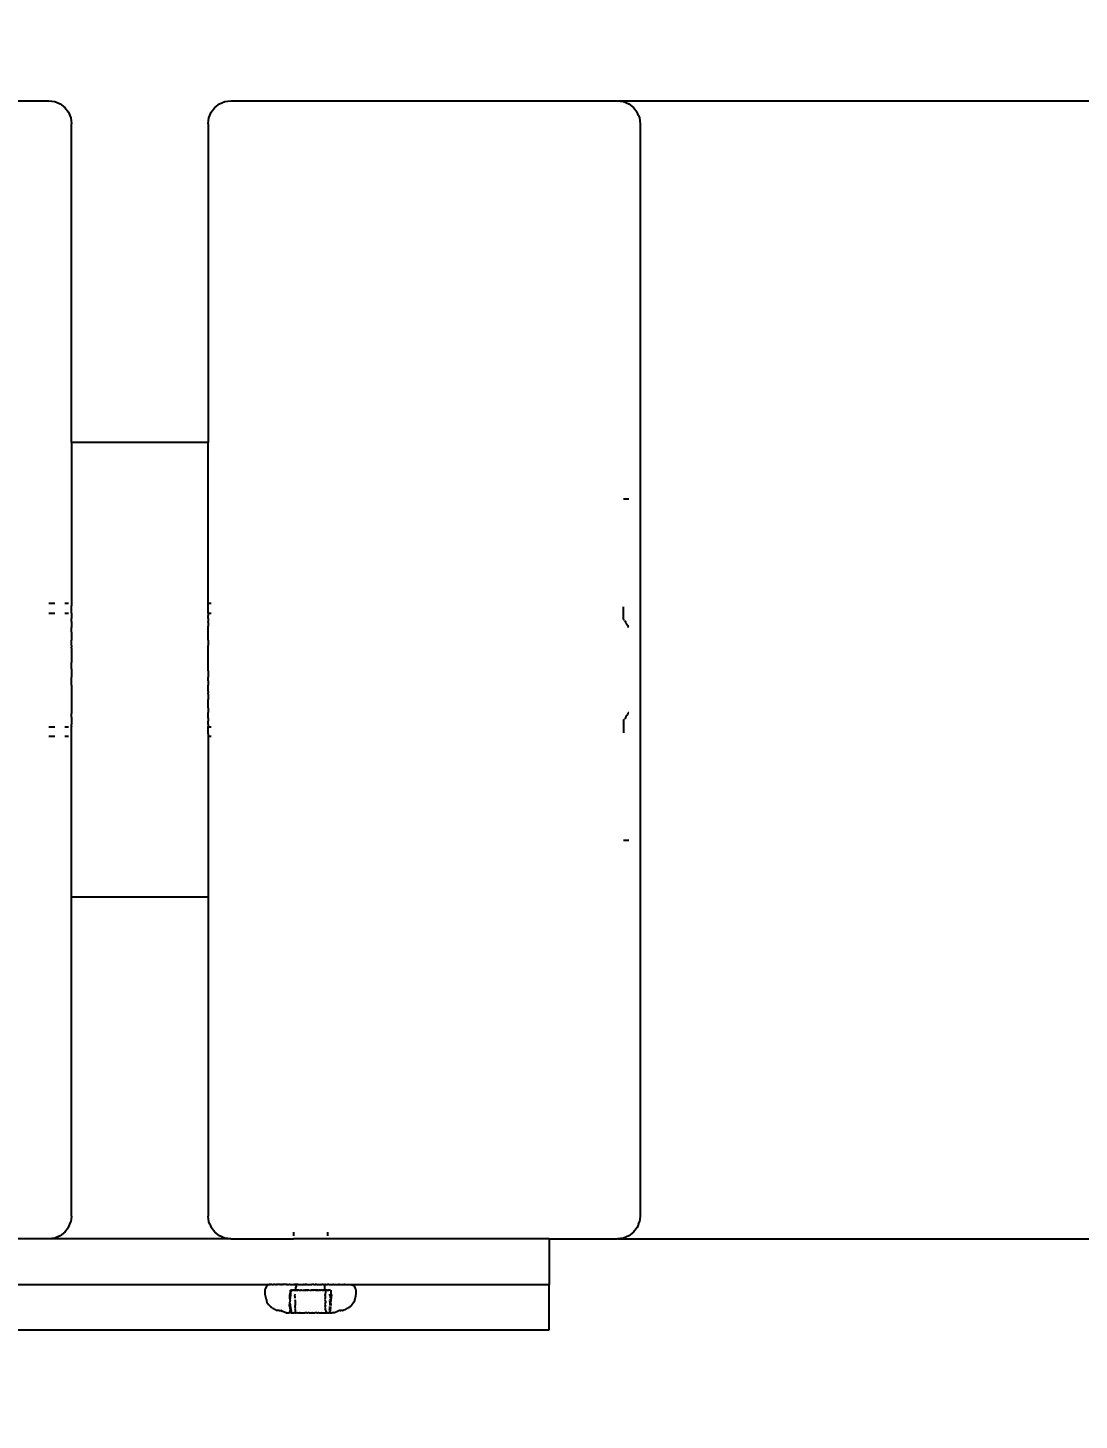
# Model space of a CAD drawing. Header units: millimetres. Extents: x 21 to 5427, y 20 to 4028.
# Drawn here: x 4664.2 to 4756.7, y 1612.4 to 1734.7 of the extents above; entities that cross this region are included whole.
import ezdxf

# ---------------------------------------------------------------- set-up
doc = ezdxf.new("R2010")
doc.units = ezdxf.units.MM
doc.layers.add('DIMS', color=1, linetype='Continuous')
doc.styles.get("Standard").update_dxf_attribs({"font": 'arial.ttf'})
doc.dimstyles.new('ISO-25', dxfattribs={"dimtxt": 2.5, "dimasz": 2.5, "dimexe": 1.25, "dimexo": 0.625, "dimtad": 1, "dimtxsty": 'Standard', "dimcen": 2.5, "dimadec": 0, "dimazin": 0, "dimtfac": 1, "dimtmove": 0, "dimatfit": 3, "dimfxl": 1, "dimarcsym": 0})

# ---------------------------------------------------------------- blocks, each defined once
blk = doc.blocks.new('*D12')
at = {"layer": 'Defpoints', "color": 0}
for p in [(4806.49, 1869.77), (4715.64, 1728.29), (4909.37, 1728.29)]:
    blk.add_point(p, dxfattribs=at)
at = {"layer": 'DIMS', "color": 0, "lineweight": -2}
for p, q in [((4949.37, 1925.39), (4909.37, 1869.77)), ((4989.37, 1925.39), (4949.37, 1925.39)), ((4806.99, 1869.77), (4909.87, 1869.77)), ((4909.37, 1829.77), (4909.37, 1768.29)), ((4909.37, 1768.29), (4909.37, 1829.77)), ((4716.14, 1728.29), (4909.87, 1728.29))]:
    blk.add_line(p, q, dxfattribs=at)
at = {"layer": 'DIMS', "color": 0}
for points in [[(4916.04, 1829.77), (4902.7, 1829.77), (4909.37, 1869.77)], [(4902.7, 1768.29), (4916.04, 1768.29), (4909.37, 1728.29)]]:
    blk.add_solid(points, dxfattribs=at)
at = {"layer": 'DIMS', "color": 0, "insert": (5009.69, 1925.39), "char_height": 30, "attachment_point": 5, "rotation": 90}
blk.add_mtext('140', dxfattribs=at)
blk = doc.blocks.new('*D14')
at = {"layer": 'Defpoints', "color": 0}
for p in [(4715.64, 1728.29), (4715.64, 1628.29), (4806.42, 1628.29)]:
    blk.add_point(p, dxfattribs=at)
at = {"layer": 'DIMS', "color": 0, "lineweight": -2}
for p, q in [((4716.14, 1728.29), (4806.92, 1728.29)), ((4806.42, 1688.29), (4806.42, 1668.29)), ((4806.42, 1668.29), (4806.42, 1688.29)), ((4716.14, 1628.29), (4806.92, 1628.29)), ((4766.42, 1571.66), (4806.42, 1628.29)), ((4726.42, 1571.66), (4766.42, 1571.66))]:
    blk.add_line(p, q, dxfattribs=at)
at = {"layer": 'DIMS', "color": 0}
for points in [[(4813.08, 1688.29), (4799.75, 1688.29), (4806.42, 1728.29)], [(4799.75, 1668.29), (4813.08, 1668.29), (4806.42, 1628.29)]]:
    blk.add_solid(points, dxfattribs=at)
at = {"layer": 'DIMS', "color": 0, "insert": (4705.1, 1571.66), "char_height": 30, "attachment_point": 5, "rotation": 90}
blk.add_mtext('100', dxfattribs=at)

msp = doc.modelspace()

# ---------------------------------------------------------------- linework, layer by layer
for p, q in [((4632.08, 1728.29), (4666.08, 1728.29)), ((4666.08, 1728.29), (4666.6, 1728.23)), ((4666.6, 1728.23), (4667.08, 1728.03)), ((4667.08, 1728.03), (4667.49, 1727.71)), ((4667.49, 1727.71), (4667.81, 1727.29)), ((4680.35, 1727.29), (4680.67, 1727.71)), ((4680.67, 1727.71), (4681.08, 1728.03)), ((4681.08, 1728.03), (4681.56, 1728.23)), ((4681.56, 1728.23), (4682.08, 1728.29)), ((4682.08, 1728.29), (4716.08, 1728.29)), ((4716.08, 1728.29), (4716.6, 1728.23)), ((4716.6, 1728.23), (4717.08, 1728.03)), ((4717.08, 1728.03), (4717.49, 1727.71)), ((4717.49, 1727.71), (4717.81, 1727.29)), ((4667.81, 1727.29), (4667.93, 1727)), ((4667.93, 1727), (4668.01, 1726.81)), ((4668.01, 1726.81), (4668.08, 1726.29)), ((4680.08, 1726.29), (4680.15, 1726.81)), ((4680.15, 1726.81), (4680.23, 1727)), ((4680.23, 1727), (4680.35, 1727.29)), ((4717.93, 1727), (4717.81, 1727.29)), ((4717.93, 1727), (4718.01, 1726.81)), ((4718.01, 1726.81), (4718.08, 1726.29)), ((4668.08, 1698.27), (4668.08, 1726.29)), ((4680.08, 1726.29), (4680.08, 1698.27)), ((4718.08, 1726.29), (4718.08, 1630.29)), ((4680.08, 1698.27), (4668.08, 1698.27)), ((4668.08, 1698.27), (4668.08, 1698.2)), ((4680.08, 1698.2), (4680.08, 1698.27)), ((4668.08, 1698.2), (4668.08, 1698.09)), ((4668.08, 1698.09), (4668.08, 1697.93)), ((4668.08, 1697.93), (4668.08, 1697.73)), ((4668.08, 1697.73), (4668.08, 1697.48)), ((4668.08, 1697.48), (4668.08, 1697.19)), ((4668.08, 1697.19), (4668.08, 1696.86)), ((4680.08, 1698.09), (4680.08, 1698.2)), ((4680.08, 1697.93), (4680.08, 1698.09)), ((4680.08, 1697.73), (4680.08, 1697.93)), ((4680.08, 1697.48), (4680.08, 1697.73)), ((4680.08, 1697.19), (4680.08, 1697.48)), ((4680.08, 1696.86), (4680.08, 1697.19)), ((4668.08, 1696.86), (4668.08, 1696.49)), ((4668.08, 1696.49), (4668.08, 1696.07)), ((4668.08, 1696.07), (4668.08, 1695.61)), ((4680.08, 1696.49), (4680.08, 1696.86)), ((4680.08, 1696.07), (4680.08, 1696.49)), ((4680.08, 1695.61), (4680.08, 1696.07)), ((4668.08, 1695.61), (4668.08, 1695.12)), ((4668.08, 1695.12), (4668.08, 1694.59)), ((4668.08, 1694.59), (4668.08, 1694.02)), ((4680.08, 1695.12), (4680.08, 1695.61)), ((4680.08, 1694.59), (4680.08, 1695.12)), ((4680.08, 1694.02), (4680.08, 1694.59)), ((4668.08, 1694.02), (4668.08, 1693.41)), ((4668.08, 1693.41), (4668.08, 1692.77)), ((4680.08, 1693.41), (4680.08, 1694.02)), ((4680.08, 1692.77), (4680.08, 1693.41)), ((4668.08, 1692.77), (4668.08, 1692.1)), ((4680.08, 1692.1), (4680.08, 1692.77)), ((4717.08, 1693.29), (4716.6, 1693.29)), ((4668.08, 1692.1), (4668.08, 1691.39)), ((4668.08, 1691.39), (4668.08, 1690.66)), ((4680.08, 1691.39), (4680.08, 1692.1)), ((4680.08, 1690.66), (4680.08, 1691.39)), ((4668.08, 1690.66), (4668.08, 1689.9)), ((4668.08, 1689.9), (4668.08, 1689.11)), ((4680.08, 1689.9), (4680.08, 1690.66)), ((4680.08, 1689.11), (4680.08, 1689.9)), ((4668.08, 1689.11), (4668.08, 1688.29)), ((4680.08, 1688.29), (4680.08, 1689.11)), ((4668.08, 1688.29), (4668.08, 1687.46)), ((4668.08, 1687.46), (4668.08, 1686.6)), ((4680.08, 1687.46), (4680.08, 1688.29)), ((4680.08, 1686.6), (4680.08, 1687.46)), ((4668.08, 1686.6), (4668.08, 1685.73)), ((4680.08, 1685.73), (4680.08, 1686.6)), ((4668.08, 1685.73), (4668.08, 1684.84)), ((4668.08, 1684.84), (4668.08, 1684.14)), ((4680.08, 1684.84), (4680.08, 1685.73)), ((4680.08, 1684.14), (4680.08, 1684.84)), ((4666.6, 1684.14), (4666.08, 1684.14)), ((4667.81, 1684.14), (4667.49, 1684.14)), ((4668.08, 1684.14), (4668.01, 1684.14)), ((4668.08, 1684.14), (4668.08, 1683.93)), ((4668.08, 1683.29), (4668.08, 1683.93)), ((4680.08, 1683.93), (4680.08, 1684.14)), ((4680.15, 1684.14), (4680.08, 1684.14)), ((4680.08, 1683.29), (4680.08, 1683.93)), ((4680.35, 1684.14), (4680.15, 1684.14)), ((4716.6, 1682.71), (4716.6, 1683.84)), ((4666.08, 1683.29), (4666.6, 1683.29)), ((4667.49, 1683.29), (4667.81, 1683.29)), ((4668.01, 1683.29), (4668.08, 1683.29)), ((4668.08, 1683.29), (4668.08, 1683.25)), ((4668.08, 1683.25), (4668.08, 1683.11)), ((4668.08, 1683.11), (4668.08, 1683.07)), ((4668.08, 1683.07), (4668.08, 1683.01)), ((4668.08, 1683.01), (4668.08, 1682.88)), ((4668.08, 1682.88), (4668.08, 1682.81)), ((4668.08, 1682.54), (4668.08, 1682.81)), ((4668.08, 1682.54), (4668.08, 1682.5)), ((4668.08, 1682.5), (4668.08, 1682.46)), ((4668.08, 1682.46), (4668.08, 1682.12)), ((4680.08, 1683.29), (4680.15, 1683.29)), ((4680.08, 1683.25), (4680.08, 1683.29)), ((4680.08, 1683.25), (4680.08, 1683.07)), ((4680.08, 1683.01), (4680.08, 1683.07)), ((4680.08, 1682.88), (4680.08, 1683.01)), ((4680.08, 1682.81), (4680.08, 1682.88)), ((4680.08, 1682.81), (4680.08, 1682.54)), ((4680.08, 1682.5), (4680.08, 1682.54)), ((4680.08, 1682.46), (4680.08, 1682.5)), ((4680.08, 1682.46), (4680.08, 1682.12)), ((4680.15, 1683.29), (4680.35, 1683.29)), ((4716.6, 1682.71), (4716.63, 1682.7)), ((4716.63, 1682.7), (4716.66, 1682.67)), ((4716.7, 1682.63), (4716.66, 1682.67)), ((4716.7, 1682.63), (4716.75, 1682.56)), ((4716.75, 1682.56), (4716.79, 1682.49)), ((4716.79, 1682.49), (4716.8, 1682.43)), ((4716.8, 1682.43), (4716.82, 1682.4)), ((4716.82, 1682.4), (4716.89, 1682.33)), ((4668.08, 1682.12), (4668.08, 1682.08)), ((4668.08, 1682.08), (4668.08, 1682.02)), ((4668.08, 1681.62), (4668.08, 1682.02)), ((4668.08, 1681.62), (4668.08, 1681.57)), ((4668.08, 1681.57), (4668.08, 1681.53)), ((4668.08, 1681.53), (4668.08, 1681.14)), ((4668.08, 1681.14), (4668.08, 1681.06)), ((4680.08, 1682.08), (4680.08, 1682.12)), ((4680.08, 1682.02), (4680.08, 1682.08)), ((4680.08, 1681.62), (4680.08, 1682.02)), ((4680.08, 1681.57), (4680.08, 1681.62)), ((4680.08, 1681.53), (4680.08, 1681.57)), ((4680.08, 1681.14), (4680.08, 1681.53)), ((4680.08, 1681.06), (4680.08, 1681.14)), ((4716.89, 1682.33), (4716.94, 1682.26)), ((4716.94, 1682.26), (4716.98, 1682.19)), ((4716.98, 1682.19), (4717, 1682.12)), ((4717, 1682.12), (4717.05, 1682.05)), ((4717.08, 1682.03), (4717.05, 1682.05)), ((4668.08, 1681.06), (4668.08, 1681)), ((4668.08, 1681), (4668.08, 1680.94)), ((4668.08, 1680.94), (4668.08, 1680.9)), ((4668.08, 1680.44), (4668.08, 1680.9)), ((4668.08, 1680.44), (4668.08, 1680.37)), ((4668.08, 1680.37), (4668.08, 1680.3)), ((4668.08, 1680.2), (4668.08, 1680.3)), ((4668.08, 1680.2), (4668.08, 1679.76)), ((4680.08, 1681), (4680.08, 1681.06)), ((4680.08, 1680.94), (4680.08, 1681)), ((4680.08, 1680.9), (4680.08, 1680.94)), ((4680.08, 1680.9), (4680.08, 1680.44)), ((4680.08, 1680.37), (4680.08, 1680.44)), ((4680.08, 1680.3), (4680.08, 1680.37)), ((4680.08, 1680.2), (4680.08, 1680.3)), ((4680.08, 1679.76), (4680.08, 1680.2)), ((4668.08, 1679.76), (4668.08, 1679.7)), ((4668.08, 1679.7), (4668.08, 1679.63)), ((4668.08, 1679.63), (4668.08, 1679.25)), ((4668.08, 1679.25), (4668.08, 1679.08)), ((4668.08, 1679.08), (4668.08, 1679.01)), ((4668.08, 1679.01), (4668.08, 1678.93)), ((4668.08, 1678.37), (4668.08, 1678.93)), ((4680.08, 1679.7), (4680.08, 1679.76)), ((4680.08, 1679.63), (4680.08, 1679.7)), ((4680.08, 1679.25), (4680.08, 1679.63)), ((4680.08, 1679.08), (4680.08, 1679.25)), ((4680.08, 1679.01), (4680.08, 1679.08)), ((4680.08, 1678.93), (4680.08, 1679.01)), ((4680.08, 1678.37), (4680.08, 1678.93)), ((4668.08, 1678.37), (4668.08, 1678.29)), ((4668.08, 1678.29), (4668.08, 1678.22)), ((4668.08, 1678.22), (4668.08, 1677.66)), ((4668.08, 1677.58), (4668.08, 1677.66)), ((4668.08, 1677.51), (4668.08, 1677.58)), ((4668.08, 1677.34), (4668.08, 1677.51)), ((4680.08, 1678.29), (4680.08, 1678.37)), ((4680.08, 1678.22), (4680.08, 1678.29)), ((4680.08, 1678.22), (4680.08, 1677.66)), ((4680.08, 1677.58), (4680.08, 1677.66)), ((4680.08, 1677.51), (4680.08, 1677.58)), ((4680.08, 1677.34), (4680.08, 1677.51)), ((4668.08, 1676.96), (4668.08, 1677.34)), ((4668.08, 1676.96), (4668.08, 1676.89)), ((4668.08, 1676.89), (4668.08, 1676.83)), ((4668.08, 1676.83), (4668.08, 1676.39)), ((4668.08, 1676.39), (4668.08, 1676.28)), ((4668.08, 1676.28), (4668.08, 1676.22)), ((4680.08, 1677.34), (4680.08, 1676.96)), ((4680.08, 1676.89), (4680.08, 1676.96)), ((4680.08, 1676.83), (4680.08, 1676.89)), ((4680.08, 1676.39), (4680.08, 1676.83)), ((4680.08, 1676.39), (4680.08, 1676.28)), ((4680.08, 1676.22), (4680.08, 1676.28)), ((4668.08, 1676.22), (4668.08, 1676.15)), ((4668.08, 1676.15), (4668.08, 1675.69)), ((4668.08, 1675.69), (4668.08, 1675.65)), ((4668.08, 1675.65), (4668.08, 1675.59)), ((4668.08, 1675.59), (4668.08, 1675.53)), ((4668.08, 1675.53), (4668.08, 1675.47)), ((4668.08, 1675.47), (4668.08, 1675.06)), ((4668.08, 1675.06), (4668.08, 1675.02)), ((4668.08, 1675.02), (4668.08, 1674.96)), ((4680.08, 1676.15), (4680.08, 1676.22)), ((4680.08, 1676.15), (4680.08, 1675.69)), ((4680.08, 1675.65), (4680.08, 1675.69)), ((4680.08, 1675.59), (4680.08, 1675.65)), ((4680.08, 1675.53), (4680.08, 1675.59)), ((4680.08, 1675.47), (4680.08, 1675.53)), ((4680.08, 1675.06), (4680.08, 1675.47)), ((4680.08, 1675.02), (4680.08, 1675.06)), ((4680.08, 1674.96), (4680.08, 1675.02)), ((4668.08, 1674.96), (4668.08, 1674.56)), ((4668.08, 1674.56), (4668.08, 1674.51)), ((4668.08, 1674.51), (4668.08, 1674.47)), ((4668.08, 1674.13), (4668.08, 1674.47)), ((4668.08, 1674.13), (4668.08, 1674.09)), ((4668.08, 1674.09), (4668.08, 1674.05)), ((4668.08, 1674.05), (4668.08, 1673.78)), ((4668.08, 1673.78), (4668.08, 1673.7)), ((4680.08, 1674.96), (4680.08, 1674.56)), ((4680.08, 1674.51), (4680.08, 1674.56)), ((4680.08, 1674.47), (4680.08, 1674.51)), ((4680.08, 1674.13), (4680.08, 1674.47)), ((4680.08, 1674.09), (4680.08, 1674.13)), ((4680.08, 1674.05), (4680.08, 1674.09)), ((4680.08, 1674.05), (4680.08, 1673.78)), ((4680.08, 1673.7), (4680.08, 1673.78)), ((4716.6, 1673.85), (4716.63, 1673.89)), ((4716.6, 1673.85), (4716.6, 1672.75)), ((4716.63, 1673.89), (4716.7, 1673.96)), ((4716.75, 1674.03), (4716.7, 1673.96)), ((4716.79, 1674.1), (4716.75, 1674.03)), ((4716.82, 1674.18), (4716.79, 1674.1)), ((4716.89, 1674.25), (4716.82, 1674.18)), ((4716.94, 1674.32), (4716.89, 1674.25)), ((4716.98, 1674.4), (4716.94, 1674.32)), ((4717, 1674.49), (4716.98, 1674.4)), ((4717.05, 1674.54), (4717, 1674.49)), ((4717.05, 1674.54), (4717.08, 1674.56)), ((4666.08, 1673.29), (4666.6, 1673.29)), ((4667.49, 1673.29), (4667.81, 1673.29)), ((4668.01, 1673.29), (4668.08, 1673.29)), ((4668.08, 1673.7), (4668.08, 1673.58)), ((4668.08, 1673.58), (4668.08, 1673.52)), ((4668.08, 1673.52), (4668.08, 1673.48)), ((4668.08, 1673.33), (4668.08, 1673.48)), ((4668.08, 1673.33), (4668.08, 1673.29)), ((4668.08, 1672.66), (4668.08, 1673.29)), ((4668.08, 1672.44), (4668.08, 1672.66)), ((4680.08, 1673.58), (4680.08, 1673.7)), ((4680.08, 1673.52), (4680.08, 1673.58)), ((4680.08, 1673.48), (4680.08, 1673.52)), ((4680.08, 1673.48), (4680.08, 1673.33)), ((4680.08, 1673.29), (4680.08, 1673.33)), ((4680.08, 1673.29), (4680.15, 1673.29)), ((4680.08, 1672.66), (4680.08, 1673.29)), ((4680.08, 1672.66), (4680.08, 1672.44)), ((4680.15, 1673.29), (4680.35, 1673.29)), ((4666.6, 1672.44), (4666.08, 1672.44)), ((4667.81, 1672.44), (4667.49, 1672.44)), ((4668.08, 1672.44), (4668.01, 1672.44)), ((4668.08, 1671.75), (4668.08, 1672.44)), ((4668.08, 1670.86), (4668.08, 1671.75)), ((4680.08, 1672.44), (4680.08, 1671.75)), ((4680.15, 1672.44), (4680.08, 1672.44)), ((4680.08, 1671.75), (4680.08, 1670.86)), ((4680.35, 1672.44), (4680.15, 1672.44)), ((4668.08, 1669.99), (4668.08, 1670.86)), ((4680.08, 1670.86), (4680.08, 1669.99)), ((4668.08, 1669.13), (4668.08, 1669.99)), ((4668.08, 1668.29), (4668.08, 1669.13)), ((4680.08, 1669.99), (4680.08, 1669.13)), ((4680.08, 1669.13), (4680.08, 1668.29)), ((4668.08, 1667.48), (4668.08, 1668.29)), ((4680.08, 1668.29), (4680.08, 1667.48)), ((4668.08, 1666.69), (4668.08, 1667.48)), ((4668.08, 1665.93), (4668.08, 1666.69)), ((4680.08, 1667.48), (4680.08, 1666.69)), ((4680.08, 1666.69), (4680.08, 1665.93)), ((4668.08, 1665.2), (4668.08, 1665.93)), ((4680.08, 1665.93), (4680.08, 1665.2)), ((4668.08, 1664.49), (4668.08, 1665.2)), ((4668.08, 1663.82), (4668.08, 1664.49)), ((4680.08, 1665.2), (4680.08, 1664.49)), ((4680.08, 1664.49), (4680.08, 1663.82)), ((4668.08, 1663.18), (4668.08, 1663.82)), ((4668.08, 1662.57), (4668.08, 1663.18)), ((4680.08, 1663.82), (4680.08, 1663.18)), ((4680.08, 1663.18), (4680.08, 1662.57)), ((4717.08, 1663.3), (4716.6, 1663.3)), ((4668.08, 1662), (4668.08, 1662.57)), ((4668.08, 1661.47), (4668.08, 1662)), ((4680.08, 1662.57), (4680.08, 1662)), ((4680.08, 1662), (4680.08, 1661.47)), ((4668.08, 1660.97), (4668.08, 1661.47)), ((4668.08, 1660.52), (4668.08, 1660.97)), ((4668.08, 1660.1), (4668.08, 1660.52)), ((4680.08, 1661.47), (4680.08, 1660.97)), ((4680.08, 1660.97), (4680.08, 1660.52)), ((4680.08, 1660.52), (4680.08, 1660.1)), ((4668.08, 1659.73), (4668.08, 1660.1)), ((4668.08, 1659.39), (4668.08, 1659.73)), ((4668.08, 1659.1), (4668.08, 1659.39)), ((4668.08, 1658.86), (4668.08, 1659.1)), ((4680.08, 1660.1), (4680.08, 1659.73)), ((4680.08, 1659.73), (4680.08, 1659.39)), ((4680.08, 1659.39), (4680.08, 1659.1)), ((4680.08, 1659.1), (4680.08, 1658.86)), ((4668.08, 1658.66), (4668.08, 1658.86)), ((4668.08, 1658.5), (4668.08, 1658.66)), ((4668.08, 1658.38), (4668.08, 1658.5)), ((4668.08, 1658.32), (4668.08, 1658.38)), ((4680.08, 1658.32), (4668.08, 1658.32)), ((4668.08, 1630.29), (4668.08, 1658.32)), ((4680.08, 1658.86), (4680.08, 1658.66)), ((4680.08, 1658.66), (4680.08, 1658.5)), ((4680.08, 1658.5), (4680.08, 1658.38)), ((4680.08, 1658.38), (4680.08, 1658.32)), ((4680.08, 1658.32), (4680.08, 1630.29)), ((4667.93, 1629.59), (4668.01, 1629.78)), ((4668.08, 1630.29), (4668.01, 1629.78)), ((4680.15, 1629.78), (4680.08, 1630.29)), ((4680.23, 1629.59), (4680.15, 1629.78)), ((4717.93, 1629.59), (4718.01, 1629.78)), ((4718.08, 1630.29), (4718.01, 1629.78)), ((4667.08, 1628.56), (4666.6, 1628.36)), ((4667.49, 1628.88), (4667.08, 1628.56)), ((4667.81, 1629.29), (4667.49, 1628.88)), ((4667.81, 1629.29), (4667.93, 1629.59)), ((4680.23, 1629.59), (4680.35, 1629.29)), ((4680.67, 1628.88), (4680.35, 1629.29)), ((4681.08, 1628.56), (4680.67, 1628.88)), ((4681.56, 1628.36), (4681.08, 1628.56)), ((4687.59, 1628.88), (4687.59, 1628.56)), ((4690.57, 1628.88), (4690.57, 1628.56)), ((4717.08, 1628.56), (4716.6, 1628.36)), ((4717.49, 1628.88), (4717.08, 1628.56)), ((4717.81, 1629.29), (4717.49, 1628.88)), ((4717.93, 1629.59), (4717.81, 1629.29)), ((4666.08, 1628.29), (4640.57, 1628.29)), ((4666.6, 1628.36), (4666.08, 1628.29)), ((4682.08, 1628.29), (4666.08, 1628.29)), ((4682.08, 1628.29), (4681.56, 1628.36)), ((4682.08, 1628.29), (4687.59, 1628.29)), ((4687.59, 1628.36), (4687.59, 1628.29)), ((4687.62, 1628.29), (4687.59, 1628.29)), ((4687.68, 1628.29), (4687.62, 1628.29)), ((4687.76, 1628.29), (4687.68, 1628.29)), ((4687.85, 1628.29), (4687.76, 1628.29)), ((4687.97, 1628.29), (4687.85, 1628.29)), ((4688, 1628.29), (4687.97, 1628.29)), ((4688.11, 1628.29), (4688, 1628.29)), ((4688.14, 1628.29), (4688.11, 1628.29)), ((4688.26, 1628.29), (4688.14, 1628.29)), ((4688.29, 1628.29), (4688.26, 1628.29)), ((4688.42, 1628.29), (4688.29, 1628.29)), ((4688.46, 1628.29), (4688.42, 1628.29)), ((4688.6, 1628.29), (4688.46, 1628.29)), ((4688.63, 1628.29), (4688.6, 1628.29)), ((4688.78, 1628.29), (4688.63, 1628.29)), ((4688.82, 1628.29), (4688.78, 1628.29)), ((4688.97, 1628.29), (4688.82, 1628.29)), ((4689, 1628.29), (4688.97, 1628.29)), ((4689.15, 1628.29), (4689, 1628.29)), ((4689.19, 1628.29), (4689.15, 1628.29)), ((4689.34, 1628.29), (4689.19, 1628.29)), ((4689.38, 1628.29), (4689.34, 1628.29)), ((4689.52, 1628.29), (4689.38, 1628.29)), ((4689.56, 1628.29), (4689.52, 1628.29)), ((4689.7, 1628.29), (4689.56, 1628.29)), ((4689.74, 1628.29), (4689.7, 1628.29)), ((4689.87, 1628.29), (4689.74, 1628.29)), ((4689.9, 1628.29), (4689.87, 1628.29)), ((4690.02, 1628.29), (4689.9, 1628.29)), ((4690.05, 1628.29), (4690.02, 1628.29)), ((4690.16, 1628.29), (4690.05, 1628.29)), ((4690.19, 1628.29), (4690.16, 1628.29)), ((4690.3, 1628.29), (4690.19, 1628.29)), ((4690.4, 1628.29), (4690.3, 1628.29)), ((4690.48, 1628.29), (4690.4, 1628.29)), ((4690.54, 1628.29), (4690.48, 1628.29)), ((4690.57, 1628.29), (4690.54, 1628.29)), ((4690.57, 1628.36), (4690.57, 1628.29)), ((4710.08, 1628.29), (4690.57, 1628.29)), ((4710.08, 1628.29), (4710.08, 1624.29)), ((4710.08, 1628.29), (4716.08, 1628.29)), ((4716.6, 1628.36), (4716.08, 1628.29)), ((4642.67, 1624.28), (4685.49, 1624.28)), ((4685.11, 1623.89), (4685.08, 1623.79)), ((4685.08, 1623.79), (4685.08, 1623.44)), ((4685.11, 1623.89), (4685.14, 1623.89)), ((4685.14, 1623.99), (4685.17, 1623.99)), ((4685.14, 1623.99), (4685.14, 1623.89)), ((4685.19, 1624.07), (4685.17, 1623.99)), ((4685.19, 1624.07), (4685.21, 1624.07)), ((4685.23, 1624.15), (4685.21, 1624.07)), ((4685.31, 1624.21), (4685.23, 1624.15)), ((4685.35, 1624.21), (4685.31, 1624.21)), ((4685.39, 1624.26), (4685.35, 1624.21)), ((4685.43, 1624.26), (4685.39, 1624.26)), ((4685.49, 1624.28), (4685.43, 1624.26)), ((4685.49, 1624.28), (4685.56, 1624.28)), ((4685.53, 1624.28), (4685.49, 1624.28)), ((4685.56, 1624.28), (4685.53, 1624.28)), ((4685.6, 1624.28), (4685.53, 1624.28)), ((4685.6, 1624.28), (4685.56, 1624.28)), ((4685.65, 1624.28), (4685.6, 1624.28)), ((4685.7, 1624.28), (4685.65, 1624.28)), ((4685.7, 1624.28), (4685.74, 1624.28)), ((4685.74, 1624.28), (4685.81, 1624.28)), ((4685.74, 1624.28), (4685.77, 1624.28)), ((4685.77, 1624.28), (4685.81, 1624.28)), ((4685.81, 1624.28), (4685.84, 1624.28)), ((4685.89, 1624.28), (4685.84, 1624.28)), ((4685.92, 1624.28), (4685.89, 1624.28)), ((4685.97, 1624.28), (4685.92, 1624.28)), ((4685.97, 1624.28), (4686.01, 1624.28)), ((4686.01, 1624.28), (4686.07, 1624.28)), ((4686.11, 1624.28), (4686.07, 1624.28)), ((4686.11, 1624.28), (4686.17, 1624.28)), ((4686.21, 1624.28), (4686.17, 1624.28)), ((4686.27, 1624.28), (4686.21, 1624.28)), ((4686.39, 1624.28), (4686.27, 1624.28)), ((4686.39, 1624.28), (4686.44, 1624.28)), ((4686.51, 1624.28), (4686.44, 1624.28)), ((4686.51, 1624.28), (4686.56, 1624.28)), ((4686.64, 1624.28), (4686.56, 1624.28)), ((4686.66, 1624.29), (4686.64, 1624.28)), ((4686.69, 1624.28), (4686.64, 1624.28)), ((4686.66, 1624.29), (4686.69, 1624.28)), ((4686.77, 1624.28), (4686.69, 1624.28)), ((4686.83, 1624.28), (4686.77, 1624.28)), ((4686.91, 1624.28), (4686.83, 1624.28)), ((4686.97, 1624.28), (4686.91, 1624.28)), ((4686.97, 1624.28), (4687, 1624.29)), ((4687.05, 1624.28), (4687, 1624.29)), ((4687.05, 1624.28), (4687.11, 1624.28)), ((4687.11, 1624.28), (4687.16, 1624.29)), ((4687.16, 1624.29), (4687.2, 1624.28)), ((4687.24, 1624.29), (4687.2, 1624.28)), ((4687.29, 1624.29), (4687.24, 1624.29)), ((4687.29, 1623.67), (4687.27, 1623.44)), ((4687.29, 1624.29), (4687.35, 1624.28)), ((4687.29, 1623.79), (4687.33, 1623.79)), ((4687.29, 1623.79), (4687.29, 1623.67)), ((4687.33, 1623.79), (4687.38, 1623.79)), ((4687.38, 1623.79), (4687.33, 1623.6)), ((4687.35, 1624.28), (4687.4, 1624.29)), ((4687.38, 1623.79), (4687.45, 1623.79)), ((4687.38, 1623.79), (4687.41, 1623.79)), ((4687.4, 1624.29), (4687.47, 1624.29)), ((4687.49, 1623.79), (4687.41, 1623.79)), ((4687.41, 1623.79), (4687.45, 1623.79)), ((4687.45, 1623.79), (4687.49, 1623.79)), ((4687.47, 1624.29), (4687.51, 1624.28)), ((4687.49, 1623.79), (4687.54, 1623.79)), ((4687.51, 1624.28), (4687.57, 1624.29)), ((4687.6, 1623.79), (4687.54, 1623.79)), ((4687.54, 1623.79), (4687.57, 1623.79)), ((4687.57, 1624.29), (4687.6, 1624.29)), ((4687.63, 1623.79), (4687.57, 1623.79)), ((4687.6, 1624.29), (4687.67, 1624.28)), ((4687.6, 1624.29), (4687.63, 1624.29)), ((4687.67, 1623.79), (4687.6, 1623.79)), ((4687.67, 1624.28), (4687.63, 1624.29)), ((4687.63, 1623.79), (4687.67, 1623.79)), ((4687.67, 1624.28), (4687.74, 1624.28)), ((4687.67, 1623.79), (4687.77, 1623.79)), ((4687.74, 1624.28), (4687.77, 1624.29)), ((4687.81, 1624.29), (4687.74, 1624.28)), ((4687.77, 1624.29), (4687.81, 1624.29)), ((4687.78, 1623.99), (4687.77, 1623.89)), ((4687.77, 1623.89), (4687.79, 1623.85)), ((4687.77, 1623.79), (4687.81, 1623.79)), ((4687.8, 1624.07), (4687.78, 1623.99)), ((4687.79, 1623.85), (4687.81, 1623.79)), ((4687.8, 1624.07), (4687.82, 1624.07)), ((4687.81, 1624.29), (4687.83, 1624.28)), ((4687.81, 1623.79), (4687.87, 1623.79)), ((4687.84, 1624.21), (4687.82, 1624.15)), ((4687.82, 1624.15), (4687.82, 1624.07)), ((4687.9, 1624.29), (4687.83, 1624.28)), ((4687.83, 1624.28), (4687.86, 1624.29)), ((4687.84, 1624.21), (4687.83, 1624.28)), ((4687.87, 1623.79), (4687.84, 1623.79)), ((4687.86, 1624.29), (4687.9, 1624.29)), ((4687.95, 1623.79), (4687.87, 1623.79)), ((4687.87, 1623.79), (4687.9, 1623.79)), ((4687.96, 1624.29), (4687.9, 1624.29)), ((4687.9, 1623.79), (4687.95, 1623.79)), ((4687.95, 1623.79), (4687.99, 1623.79)), ((4688, 1624.28), (4687.96, 1624.29)), ((4688.05, 1623.79), (4687.99, 1623.79)), ((4688, 1624.28), (4688.04, 1624.29)), ((4688.04, 1624.29), (4688.09, 1624.29)), ((4688.05, 1623.79), (4688.09, 1623.79)), ((4688.09, 1624.29), (4688.17, 1624.28)), ((4688.09, 1624.29), (4688.12, 1624.29)), ((4688.09, 1623.79), (4688.14, 1623.79)), ((4688.12, 1624.29), (4688.17, 1624.28)), ((4688.14, 1623.79), (4688.19, 1623.79)), ((4688.17, 1624.28), (4688.19, 1624.29)), ((4688.17, 1624.28), (4688.24, 1624.29)), ((4688.19, 1624.29), (4688.24, 1624.29)), ((4688.19, 1623.79), (4688.23, 1623.79)), ((4688.3, 1623.79), (4688.23, 1623.79)), ((4688.24, 1624.29), (4688.3, 1624.29)), ((4688.3, 1624.29), (4688.34, 1624.28)), ((4688.3, 1623.79), (4688.4, 1623.79)), ((4688.34, 1624.28), (4688.4, 1624.29)), ((4688.4, 1624.29), (4688.43, 1624.29)), ((4688.4, 1623.79), (4688.43, 1623.82)), ((4688.43, 1624.29), (4688.47, 1624.29)), ((4688.43, 1623.82), (4688.47, 1623.79)), ((4688.51, 1624.28), (4688.47, 1624.29)), ((4688.47, 1623.79), (4688.54, 1623.79)), ((4688.51, 1624.28), (4688.59, 1624.28)), ((4688.54, 1623.79), (4688.59, 1623.79)), ((4688.61, 1624.29), (4688.59, 1624.28)), ((4688.64, 1624.29), (4688.59, 1624.28)), ((4688.63, 1623.79), (4688.59, 1623.79)), ((4688.61, 1624.29), (4688.64, 1624.29)), ((4688.63, 1623.79), (4688.67, 1623.79)), ((4688.7, 1623.79), (4688.63, 1623.79)), ((4688.64, 1624.29), (4688.7, 1624.29)), ((4688.67, 1624.29), (4688.64, 1624.29)), ((4688.67, 1624.29), (4688.7, 1624.29)), ((4688.67, 1623.79), (4688.7, 1623.79)), ((4688.76, 1624.29), (4688.7, 1624.29)), ((4688.75, 1623.79), (4688.7, 1623.79)), ((4688.78, 1623.79), (4688.75, 1623.79)), ((4688.76, 1624.29), (4688.87, 1624.29)), ((4688.78, 1623.79), (4688.81, 1623.79)), ((4688.84, 1623.79), (4688.78, 1623.79)), ((4688.81, 1623.79), (4688.87, 1623.79)), ((4688.91, 1623.79), (4688.84, 1623.79)), ((4688.87, 1624.29), (4688.96, 1624.29)), ((4688.91, 1623.79), (4688.87, 1623.79)), ((4688.96, 1623.79), (4688.91, 1623.79)), ((4688.96, 1624.29), (4689.04, 1624.29)), ((4688.96, 1623.79), (4688.99, 1623.82)), ((4688.99, 1623.82), (4689.04, 1623.79)), ((4689.04, 1624.29), (4689.08, 1624.29)), ((4689.04, 1623.79), (4689.1, 1623.79)), ((4689.08, 1624.29), (4689.12, 1624.28)), ((4689.1, 1623.79), (4689.14, 1623.79)), ((4689.12, 1624.28), (4689.21, 1624.29)), ((4689.21, 1623.79), (4689.14, 1623.79)), ((4689.29, 1624.29), (4689.21, 1624.29)), ((4689.21, 1623.79), (4689.25, 1623.79)), ((4689.32, 1623.79), (4689.25, 1623.79)), ((4689.29, 1623.79), (4689.25, 1623.79)), ((4689.38, 1624.29), (4689.29, 1624.29)), ((4689.35, 1623.79), (4689.29, 1623.79)), ((4689.38, 1623.79), (4689.32, 1623.79)), ((4689.35, 1623.79), (4689.32, 1623.79)), ((4689.35, 1623.79), (4689.38, 1623.79)), ((4689.38, 1624.29), (4689.46, 1624.29)), ((4689.47, 1623.79), (4689.38, 1623.79)), ((4689.46, 1624.29), (4689.49, 1624.29)), ((4689.54, 1623.79), (4689.47, 1623.79)), ((4689.54, 1624.29), (4689.49, 1624.29)), ((4689.54, 1624.29), (4689.57, 1624.28)), ((4689.54, 1623.79), (4689.57, 1623.79)), ((4689.64, 1624.29), (4689.57, 1624.28)), ((4689.61, 1623.79), (4689.57, 1623.79)), ((4689.57, 1623.79), (4689.64, 1623.79)), ((4689.64, 1623.79), (4689.61, 1623.79)), ((4689.64, 1624.29), (4689.69, 1624.29)), ((4689.69, 1623.79), (4689.64, 1623.79)), ((4689.69, 1624.29), (4689.76, 1624.29)), ((4689.73, 1623.79), (4689.69, 1623.79)), ((4689.69, 1623.79), (4689.76, 1623.79)), ((4689.76, 1623.79), (4689.73, 1623.79)), ((4689.76, 1624.29), (4689.84, 1624.29)), ((4689.76, 1623.79), (4689.84, 1623.79)), ((4689.84, 1624.29), (4689.9, 1624.29)), ((4689.9, 1623.79), (4689.84, 1623.79)), ((4689.9, 1624.29), (4689.96, 1624.29)), ((4689.9, 1623.79), (4689.97, 1623.79)), ((4689.96, 1624.29), (4689.99, 1624.28)), ((4690.02, 1623.79), (4689.97, 1623.79)), ((4689.99, 1624.28), (4690.05, 1624.29)), ((4690.02, 1624.29), (4689.99, 1624.28)), ((4690.02, 1624.29), (4690.08, 1624.29)), ((4690.08, 1623.79), (4690.02, 1623.79)), ((4690.05, 1624.29), (4690.08, 1624.29)), ((4690.08, 1624.29), (4690.12, 1624.29)), ((4690.12, 1623.79), (4690.08, 1623.79)), ((4690.17, 1624.29), (4690.12, 1624.29)), ((4690.12, 1623.79), (4690.17, 1623.79)), ((4690.21, 1624.29), (4690.17, 1624.29)), ((4690.24, 1623.79), (4690.17, 1623.79)), ((4690.17, 1623.79), (4690.21, 1623.79)), ((4690.21, 1624.29), (4690.27, 1624.29)), ((4690.21, 1623.79), (4690.27, 1623.79)), ((4690.27, 1623.79), (4690.24, 1623.79)), ((4690.27, 1624.29), (4690.31, 1624.29)), ((4690.27, 1624.29), (4690.34, 1624.29)), ((4690.31, 1623.79), (4690.27, 1623.79)), ((4690.31, 1624.29), (4690.29, 1624.26)), ((4690.29, 1624.26), (4690.32, 1624.21)), ((4690.31, 1624.29), (4690.34, 1624.29)), ((4690.32, 1624.21), (4690.31, 1624.15)), ((4690.31, 1624.15), (4690.31, 1624.07)), ((4690.31, 1624.07), (4690.31, 1623.99)), ((4690.31, 1623.99), (4690.31, 1623.89)), ((4690.31, 1623.89), (4690.31, 1623.79)), ((4690.35, 1623.79), (4690.31, 1623.79)), ((4690.39, 1624.29), (4690.34, 1624.29)), ((4690.35, 1623.79), (4690.39, 1623.79)), ((4690.42, 1624.28), (4690.39, 1624.29)), ((4690.39, 1623.79), (4690.44, 1623.79)), ((4690.44, 1623.79), (4690.39, 1623.44)), ((4690.42, 1624.28), (4690.48, 1624.29)), ((4690.49, 1623.79), (4690.44, 1623.79)), ((4690.48, 1624.29), (4690.53, 1624.29)), ((4690.49, 1623.79), (4690.56, 1623.79)), ((4690.53, 1623.79), (4690.49, 1623.79)), ((4690.53, 1624.29), (4690.58, 1624.28)), ((4690.53, 1623.79), (4690.58, 1623.79)), ((4690.53, 1623.79), (4690.56, 1623.79)), ((4690.56, 1623.79), (4690.62, 1623.79)), ((4690.61, 1624.29), (4690.58, 1624.28)), ((4690.58, 1623.79), (4690.62, 1623.79)), ((4690.66, 1624.29), (4690.61, 1624.29)), ((4690.62, 1623.79), (4690.66, 1623.79)), ((4690.69, 1623.79), (4690.62, 1623.79)), ((4690.69, 1624.29), (4690.66, 1624.29)), ((4690.66, 1623.79), (4690.69, 1623.79)), ((4690.69, 1624.29), (4690.74, 1624.28)), ((4690.76, 1623.79), (4690.69, 1623.79)), ((4690.74, 1624.28), (4690.8, 1624.29)), ((4690.8, 1623.79), (4690.76, 1623.79)), ((4690.8, 1624.29), (4690.83, 1624.29)), ((4690.86, 1623.79), (4690.8, 1623.79)), ((4690.83, 1624.29), (4690.9, 1624.28)), ((4690.83, 1624.29), (4690.87, 1624.29)), ((4690.87, 1624.29), (4690.9, 1624.28)), ((4690.89, 1623.79), (4690.89, 1623.44)), ((4690.9, 1624.28), (4690.96, 1624.28)), ((4690.96, 1624.28), (4690.99, 1624.29)), ((4690.99, 1624.29), (4691.05, 1624.28)), ((4691.11, 1624.28), (4691.05, 1624.28)), ((4691.11, 1624.28), (4691.16, 1624.29)), ((4691.16, 1624.29), (4691.19, 1624.28)), ((4691.19, 1624.28), (4691.23, 1624.29)), ((4691.23, 1624.29), (4691.27, 1624.29)), ((4691.27, 1624.29), (4691.33, 1624.28)), ((4691.33, 1624.28), (4691.39, 1624.29)), ((4691.39, 1624.29), (4691.47, 1624.28)), ((4691.47, 1624.28), (4691.49, 1624.29)), ((4691.47, 1624.28), (4691.52, 1624.28)), ((4691.49, 1624.29), (4691.52, 1624.28)), ((4691.56, 1624.29), (4691.52, 1624.28)), ((4691.56, 1624.29), (4691.6, 1624.29)), ((4691.65, 1624.28), (4691.6, 1624.29)), ((4691.65, 1624.28), (4691.7, 1624.29)), ((4691.7, 1624.29), (4691.76, 1624.29)), ((4691.76, 1624.29), (4691.79, 1624.29)), ((4691.79, 1624.29), (4691.84, 1624.28)), ((4691.84, 1624.28), (4691.88, 1624.29)), ((4691.88, 1624.29), (4691.97, 1624.29)), ((4691.97, 1624.29), (4692.02, 1624.29)), ((4692.02, 1624.29), (4692.05, 1624.29)), ((4692.09, 1624.28), (4692.02, 1624.29)), ((4692.05, 1624.29), (4692.12, 1624.29)), ((4692.12, 1624.29), (4692.09, 1624.28)), ((4692.12, 1624.29), (4692.19, 1624.29)), ((4692.19, 1624.29), (4692.26, 1624.29)), ((4692.26, 1624.29), (4692.32, 1624.29)), ((4692.32, 1624.29), (4692.37, 1624.29)), ((4692.37, 1624.29), (4692.42, 1624.29)), ((4692.42, 1624.29), (4692.46, 1624.29)), ((4692.46, 1624.29), (4692.49, 1624.29)), ((4692.49, 1624.29), (4692.52, 1624.29)), ((4692.49, 1624.29), (4692.56, 1624.28)), ((4692.56, 1624.28), (4692.6, 1624.28)), ((4692.6, 1624.28), (4692.63, 1624.28)), ((4692.6, 1624.28), (4692.67, 1624.28)), ((4692.63, 1624.28), (4692.67, 1624.28)), ((4692.67, 1624.28), (4710.08, 1624.29)), ((4692.67, 1624.28), (4692.69, 1624.26)), ((4692.69, 1624.26), (4692.76, 1624.26)), ((4692.76, 1624.26), (4692.81, 1624.21)), ((4692.81, 1624.21), (4692.85, 1624.21)), ((4692.85, 1624.21), (4692.93, 1624.15)), ((4692.93, 1624.15), (4692.95, 1624.07)), ((4692.97, 1624.07), (4692.95, 1624.07)), ((4692.97, 1624.07), (4692.99, 1623.99)), ((4693.02, 1623.99), (4692.99, 1623.99)), ((4693.02, 1623.99), (4693.02, 1623.89)), ((4693.05, 1623.89), (4693.02, 1623.89)), ((4693.05, 1623.89), (4693.08, 1623.79)), ((4693.08, 1623.79), (4693.07, 1623.44)), ((4710.08, 1620.29), (4710.08, 1624.29)), ((4685.08, 1623.44), (4685.11, 1623.32)), ((4685.11, 1623.32), (4685.12, 1623.2)), ((4685.12, 1623.2), (4685.15, 1623.08)), ((4685.15, 1623.08), (4685.17, 1623.08)), ((4685.17, 1623.08), (4685.18, 1622.96)), ((4685.18, 1622.96), (4685.21, 1622.96)), ((4685.21, 1622.96), (4685.21, 1622.85)), ((4685.21, 1622.85), (4685.26, 1622.74)), ((4685.26, 1622.74), (4685.32, 1622.63)), ((4685.32, 1622.63), (4685.39, 1622.53)), ((4685.39, 1622.53), (4685.47, 1622.44)), ((4685.47, 1622.44), (4685.56, 1622.35)), ((4687.25, 1623.37), (4687.23, 1623.32)), ((4687.23, 1623.32), (4687.24, 1623.2)), ((4687.24, 1623.2), (4687.25, 1623.08)), ((4687.27, 1623.44), (4687.25, 1623.37)), ((4687.25, 1623.08), (4687.27, 1622.96)), ((4687.25, 1622.44), (4687.27, 1622.63)), ((4687.27, 1622.29), (4687.25, 1622.44)), ((4687.29, 1623.08), (4687.27, 1622.96)), ((4687.27, 1622.96), (4687.29, 1622.85)), ((4687.27, 1622.63), (4687.29, 1622.85)), ((4687.27, 1622.63), (4687.31, 1622.53)), ((4687.33, 1623.32), (4687.29, 1623.2)), ((4687.29, 1623.2), (4687.29, 1623.08)), ((4687.31, 1622.53), (4687.29, 1622.44)), ((4687.29, 1622.44), (4687.3, 1622.35)), ((4687.33, 1623.6), (4687.33, 1623.44)), ((4687.33, 1623.39), (4687.33, 1623.44)), ((4687.33, 1623.39), (4687.33, 1623.32)), ((4687.69, 1623.32), (4687.71, 1623.34)), ((4687.69, 1623.32), (4687.7, 1623.2)), ((4687.7, 1623.2), (4687.71, 1623.08)), ((4687.72, 1623.44), (4687.71, 1623.39)), ((4687.71, 1623.39), (4687.73, 1623.36)), ((4687.73, 1623.36), (4687.71, 1623.34)), ((4687.72, 1622.96), (4687.74, 1622.85)), ((4687.74, 1622.85), (4687.73, 1622.74)), ((4687.73, 1622.74), (4687.73, 1622.63)), ((4687.73, 1622.63), (4687.73, 1622.53)), ((4687.73, 1622.53), (4687.73, 1622.44)), ((4687.73, 1622.27), (4687.73, 1622.44)), ((4690.37, 1623.08), (4690.36, 1622.96)), ((4690.36, 1622.96), (4690.38, 1622.85)), ((4690.38, 1622.63), (4690.36, 1622.53)), ((4690.36, 1622.53), (4690.38, 1622.44)), ((4690.39, 1623.44), (4690.37, 1623.41)), ((4690.39, 1623.32), (4690.37, 1623.41)), ((4690.38, 1623.2), (4690.37, 1623.08)), ((4690.39, 1623.32), (4690.38, 1623.2)), ((4690.38, 1622.85), (4690.41, 1622.78)), ((4690.4, 1622.74), (4690.38, 1622.63)), ((4690.38, 1622.44), (4690.4, 1622.35)), ((4690.41, 1622.78), (4690.4, 1622.74)), ((4690.79, 1622.96), (4690.77, 1622.85)), ((4690.77, 1622.85), (4690.79, 1622.74)), ((4690.79, 1622.53), (4690.78, 1622.44)), ((4690.79, 1622.74), (4690.79, 1622.63)), ((4690.79, 1622.63), (4690.79, 1622.53)), ((4690.8, 1623.41), (4690.8, 1623.44)), ((4690.82, 1623.32), (4690.8, 1623.41)), ((4690.82, 1623.2), (4690.81, 1623.08)), ((4690.82, 1623.32), (4690.82, 1623.2)), ((4690.87, 1622.85), (4690.85, 1622.74)), ((4690.86, 1622.63), (4690.85, 1622.74)), ((4690.89, 1622.63), (4690.86, 1622.63)), ((4690.89, 1622.96), (4690.87, 1622.85)), ((4690.89, 1623.44), (4690.9, 1623.41)), ((4690.91, 1623.08), (4690.89, 1622.96)), ((4690.9, 1622.53), (4690.89, 1622.63)), ((4690.9, 1623.41), (4690.93, 1623.32)), ((4690.9, 1622.44), (4690.9, 1622.53)), ((4690.92, 1623.2), (4690.91, 1623.08)), ((4690.93, 1623.32), (4690.92, 1623.2)), ((4692.69, 1622.44), (4692.6, 1622.35)), ((4692.76, 1622.53), (4692.69, 1622.44)), ((4692.83, 1622.63), (4692.76, 1622.53)), ((4692.9, 1622.74), (4692.83, 1622.63)), ((4692.95, 1622.85), (4692.9, 1622.74)), ((4692.98, 1622.96), (4692.95, 1622.96)), ((4692.95, 1622.96), (4692.95, 1622.85)), ((4692.99, 1623.08), (4692.98, 1622.96)), ((4693.01, 1623.08), (4692.99, 1623.08)), ((4693.04, 1623.2), (4693.01, 1623.2)), ((4693.01, 1623.2), (4693.01, 1623.08)), ((4693.05, 1623.32), (4693.04, 1623.2)), ((4693.07, 1623.44), (4693.05, 1623.32)), ((4685.56, 1622.35), (4685.6, 1622.35)), ((4685.6, 1622.35), (4685.65, 1622.27)), ((4685.65, 1622.27), (4685.69, 1622.27)), ((4685.69, 1622.27), (4685.72, 1622.27)), ((4685.72, 1622.27), (4685.75, 1622.2)), ((4685.75, 1622.2), (4685.78, 1622.2)), ((4685.78, 1622.2), (4685.81, 1622.2)), ((4685.81, 1622.2), (4685.85, 1622.13)), ((4685.85, 1622.13), (4685.89, 1622.13)), ((4685.89, 1622.13), (4685.92, 1622.13)), ((4685.92, 1622.13), (4685.96, 1622.08)), ((4685.96, 1622.08), (4686, 1622.08)), ((4686, 1622.08), (4686.02, 1622.08)), ((4686.02, 1622.08), (4686.08, 1622.03)), ((4686.08, 1622.03), (4686.11, 1622.03)), ((4686.11, 1622.03), (4686.13, 1622.03)), ((4686.19, 1621.99), (4686.13, 1622.03)), ((4686.25, 1621.99), (4686.19, 1621.99)), ((4686.32, 1621.99), (4686.25, 1621.99)), ((4686.32, 1621.99), (4686.37, 1621.99)), ((4686.37, 1621.99), (4686.42, 1621.99)), ((4686.42, 1621.99), (4686.48, 1621.99)), ((4686.62, 1621.91), (4686.48, 1621.99)), ((4686.95, 1621.79), (4686.62, 1621.91)), ((4686.95, 1621.79), (4687.16, 1621.79)), ((4687.29, 1621.79), (4687.16, 1621.79)), ((4687.27, 1622.29), (4687.28, 1622.27)), ((4687.28, 1622.27), (4687.29, 1622.22)), ((4687.29, 1622.16), (4687.29, 1622.22)), ((4687.29, 1622.13), (4687.29, 1622.16)), ((4687.29, 1622.13), (4687.29, 1622.1)), ((4687.29, 1622.1), (4687.31, 1622.03)), ((4687.31, 1622.03), (4687.29, 1621.99)), ((4687.29, 1621.93), (4687.29, 1621.99)), ((4687.29, 1621.87), (4687.29, 1621.93)), ((4687.29, 1621.83), (4687.29, 1621.87)), ((4687.29, 1621.79), (4687.29, 1621.83)), ((4687.33, 1621.79), (4687.29, 1621.79)), ((4687.3, 1622.35), (4687.33, 1622.3)), ((4687.33, 1622.3), (4687.32, 1622.26)), ((4687.32, 1622.26), (4687.33, 1622.2)), ((4687.33, 1622.2), (4687.36, 1622.13)), ((4687.38, 1621.79), (4687.33, 1621.79)), ((4687.36, 1622.13), (4687.35, 1622.09)), ((4687.35, 1622.09), (4687.35, 1622.05)), ((4687.35, 1622.05), (4687.38, 1622.03)), ((4687.38, 1622.03), (4687.4, 1621.99)), ((4687.38, 1621.95), (4687.4, 1621.99)), ((4687.38, 1621.9), (4687.38, 1621.95)), ((4687.38, 1621.85), (4687.38, 1621.9)), ((4687.38, 1621.85), (4687.38, 1621.79)), ((4687.45, 1621.79), (4687.38, 1621.79)), ((4687.38, 1621.79), (4687.41, 1621.79)), ((4687.41, 1621.79), (4687.49, 1621.79)), ((4687.41, 1621.79), (4687.45, 1621.79)), ((4687.45, 1621.79), (4687.52, 1621.79)), ((4687.45, 1621.79), (4687.49, 1621.79)), ((4687.56, 1621.79), (4687.49, 1621.79)), ((4687.52, 1621.79), (4687.56, 1621.79)), ((4687.56, 1621.79), (4687.6, 1621.79)), ((4687.6, 1621.79), (4687.64, 1621.79)), ((4687.68, 1621.79), (4687.64, 1621.79)), ((4687.73, 1621.79), (4687.68, 1621.79)), ((4687.73, 1622.2), (4687.71, 1622.16)), ((4687.71, 1622.16), (4687.73, 1622.13)), ((4687.73, 1622.13), (4687.72, 1622.08)), ((4687.72, 1622.08), (4687.73, 1622.03)), ((4687.73, 1621.96), (4687.72, 1621.93)), ((4687.72, 1621.93), (4687.73, 1621.89)), ((4687.73, 1622.27), (4687.73, 1622.2)), ((4687.73, 1622.03), (4687.73, 1621.99)), ((4687.73, 1621.99), (4687.73, 1621.96)), ((4687.73, 1621.89), (4687.73, 1621.85)), ((4687.73, 1621.85), (4687.73, 1621.79)), ((4687.73, 1621.79), (4687.76, 1621.79)), ((4687.78, 1621.79), (4687.73, 1621.79)), ((4687.76, 1621.79), (4687.83, 1621.79)), ((4687.83, 1621.79), (4687.78, 1621.79)), ((4687.87, 1621.79), (4687.83, 1621.79)), ((4687.95, 1621.79), (4687.87, 1621.79)), ((4687.91, 1621.79), (4687.87, 1621.79)), ((4687.95, 1621.79), (4687.91, 1621.79)), ((4687.95, 1621.79), (4688.06, 1621.79)), ((4688.06, 1621.79), (4688.11, 1621.79)), ((4688.18, 1621.79), (4688.11, 1621.79)), ((4688.18, 1621.79), (4688.31, 1621.79)), ((4688.31, 1621.79), (4688.39, 1621.79)), ((4688.39, 1621.79), (4688.42, 1621.79)), ((4688.42, 1621.79), (4688.47, 1621.79)), ((4688.47, 1621.79), (4688.53, 1621.79)), ((4688.53, 1621.79), (4688.59, 1621.79)), ((4688.63, 1621.79), (4688.59, 1621.79)), ((4688.67, 1621.79), (4688.63, 1621.79)), ((4688.72, 1621.79), (4688.67, 1621.79)), ((4688.78, 1621.79), (4688.72, 1621.79)), ((4688.75, 1621.79), (4688.72, 1621.79)), ((4688.78, 1621.79), (4688.75, 1621.79)), ((4688.78, 1621.79), (4688.86, 1621.79)), ((4688.89, 1621.79), (4688.86, 1621.79)), ((4688.97, 1621.79), (4688.89, 1621.79)), ((4688.97, 1621.79), (4689.04, 1621.79)), ((4689.04, 1621.79), (4689.12, 1621.79)), ((4689.12, 1621.79), (4689.2, 1621.79)), ((4689.2, 1621.79), (4689.27, 1621.79)), ((4689.23, 1621.79), (4689.2, 1621.79)), ((4689.27, 1621.79), (4689.23, 1621.79)), ((4689.27, 1621.79), (4689.32, 1621.79)), ((4689.32, 1621.79), (4689.36, 1621.79)), ((4689.36, 1621.79), (4689.42, 1621.79)), ((4689.42, 1621.79), (4689.47, 1621.79)), ((4689.52, 1621.79), (4689.47, 1621.79)), ((4689.54, 1621.79), (4689.52, 1621.79)), ((4689.61, 1621.79), (4689.54, 1621.79)), ((4689.64, 1621.79), (4689.61, 1621.79)), ((4689.64, 1621.79), (4689.74, 1621.79)), ((4689.82, 1621.79), (4689.74, 1621.79)), ((4689.82, 1621.79), (4689.86, 1621.79)), ((4689.86, 1621.79), (4689.91, 1621.79)), ((4689.91, 1621.79), (4689.97, 1621.79)), ((4689.97, 1621.79), (4690.01, 1621.79)), ((4690.01, 1621.79), (4690.06, 1621.79)), ((4690.06, 1621.79), (4690.12, 1621.79)), ((4690.09, 1621.79), (4690.06, 1621.79)), ((4690.09, 1621.79), (4690.12, 1621.79)), ((4690.12, 1621.79), (4690.22, 1621.79)), ((4690.22, 1621.79), (4690.29, 1621.79)), ((4690.22, 1621.79), (4690.26, 1621.79)), ((4690.26, 1621.79), (4690.33, 1621.79)), ((4690.29, 1621.79), (4690.33, 1621.79)), ((4690.33, 1621.79), (4690.38, 1621.79)), ((4690.4, 1622.35), (4690.36, 1622.27)), ((4690.36, 1622.27), (4690.39, 1622.2)), ((4690.39, 1622.2), (4690.38, 1622.13)), ((4690.38, 1622.13), (4690.38, 1622.08)), ((4690.38, 1622.08), (4690.39, 1622.03)), ((4690.38, 1621.79), (4690.43, 1621.79)), ((4690.39, 1622.03), (4690.41, 1621.99)), ((4690.41, 1621.99), (4690.43, 1621.95)), ((4690.43, 1621.95), (4690.43, 1621.92)), ((4690.43, 1621.92), (4690.43, 1621.79)), ((4690.47, 1621.79), (4690.43, 1621.79)), ((4690.47, 1621.79), (4690.51, 1621.79)), ((4690.51, 1621.79), (4690.56, 1621.79)), ((4690.6, 1621.79), (4690.56, 1621.79)), ((4690.6, 1621.79), (4690.67, 1621.79)), ((4690.6, 1621.79), (4690.64, 1621.79)), ((4690.64, 1621.79), (4690.71, 1621.79)), ((4690.67, 1621.79), (4690.71, 1621.79)), ((4690.75, 1621.79), (4690.71, 1621.79)), ((4690.75, 1622.3), (4690.73, 1622.27)), ((4690.73, 1622.27), (4690.76, 1622.2)), ((4690.75, 1622.09), (4690.73, 1622.04)), ((4690.73, 1622.04), (4690.75, 1621.97)), ((4690.77, 1622.35), (4690.75, 1622.3)), ((4690.76, 1622.2), (4690.75, 1622.18)), ((4690.75, 1622.18), (4690.75, 1622.11)), ((4690.75, 1622.11), (4690.75, 1622.09)), ((4690.75, 1621.97), (4690.78, 1621.94)), ((4690.75, 1621.79), (4690.79, 1621.79)), ((4690.75, 1621.79), (4690.81, 1621.79)), ((4690.78, 1621.88), (4690.78, 1621.94)), ((4690.78, 1621.88), (4690.79, 1621.79)), ((4690.79, 1621.79), (4690.81, 1621.79)), ((4690.81, 1621.79), (4690.86, 1621.79)), ((4690.88, 1621.79), (4690.81, 1621.79)), ((4690.87, 1622.16), (4690.84, 1622.13)), ((4690.84, 1622.08), (4690.84, 1622.13)), ((4690.85, 1622.03), (4690.84, 1622.08)), ((4690.86, 1621.98), (4690.85, 1622.03)), ((4690.89, 1622.29), (4690.86, 1622.35)), ((4690.86, 1622.25), (4690.88, 1622.27)), ((4690.86, 1622.22), (4690.86, 1622.25)), ((4690.87, 1622.16), (4690.86, 1622.22)), ((4690.88, 1621.95), (4690.86, 1621.98)), ((4690.86, 1621.92), (4690.88, 1621.95)), ((4690.86, 1621.84), (4690.86, 1621.92)), ((4690.88, 1621.79), (4690.86, 1621.84)), ((4690.88, 1622.27), (4690.89, 1622.29)), ((4690.88, 1621.79), (4691, 1621.79)), ((4691.21, 1621.79), (4691, 1621.79)), ((4691.46, 1621.92), (4691.21, 1621.79)), ((4691.64, 1621.99), (4691.46, 1621.92)), ((4691.7, 1621.99), (4691.64, 1621.99)), ((4691.7, 1621.99), (4691.76, 1621.99)), ((4691.81, 1621.99), (4691.76, 1621.99)), ((4691.86, 1621.99), (4691.81, 1621.99)), ((4691.89, 1621.99), (4691.86, 1621.99)), ((4691.89, 1621.99), (4691.95, 1621.99)), ((4691.99, 1622.03), (4691.95, 1621.99)), ((4692.02, 1622.03), (4691.99, 1622.03)), ((4692.08, 1622.03), (4692.02, 1622.03)), ((4692.14, 1622.08), (4692.08, 1622.03)), ((4692.2, 1622.08), (4692.14, 1622.08)), ((4692.24, 1622.13), (4692.2, 1622.08)), ((4692.27, 1622.13), (4692.24, 1622.13)), ((4692.3, 1622.13), (4692.27, 1622.13)), ((4692.34, 1622.2), (4692.3, 1622.13)), ((4692.37, 1622.2), (4692.34, 1622.2)), ((4692.41, 1622.2), (4692.37, 1622.2)), ((4692.44, 1622.27), (4692.41, 1622.2)), ((4692.47, 1622.27), (4692.44, 1622.27)), ((4692.51, 1622.27), (4692.47, 1622.27)), ((4692.56, 1622.35), (4692.51, 1622.27)), ((4692.6, 1622.35), (4692.56, 1622.35)), ((4600.52, 1620.29), (4710.08, 1620.29))]:
    msp.add_line(p, q)

# ---------------------------------------------------------------- dimensions: what is measured, and where the dimension line sits
at = {"layer": 'DIMS'}
dim = msp.add_linear_dim(base=(4909.37, 1728.29), p1=(4806.49, 1869.77), p2=(4715.64, 1728.29), angle=270, text='140', dimstyle='ISO-25', override={"dimscale": 1, "dimtxt": 30, "dimasz": 40, "dimexe": 0.5, "dimexo": 0.5, "dimgap": 5, "dimtad": 0, "dimtih": 1, "dimtoh": 1, "dimdec": 0, "dimlfac": 1, "dimzin": 0, "dimsd1": 0, "dimadec": 2, "dimtfac": 2, "dimtdec": 1, "dimfxlon": 0, "dimtzin": 0}, dxfattribs=at)
dim.commit()
dim.dimension.update_dxf_attribs({"geometry": '*D12', "text_midpoint": (5009.69, 1925.39), "dimtype": 160, "text_rotation": 90})
dim = msp.add_linear_dim(base=(4806.42, 1628.29), p1=(4715.64, 1728.29), p2=(4715.64, 1628.29), angle=270, dimstyle='ISO-25', override={"dimscale": 1, "dimtxt": 30, "dimasz": 40, "dimexe": 0.5, "dimexo": 0.5, "dimgap": 6, "dimtad": 0, "dimtih": 1, "dimtoh": 1, "dimdec": 0, "dimlfac": 1, "dimzin": 0, "dimsd1": 0, "dimadec": 2, "dimtfac": 2, "dimtdec": 1, "dimfxlon": 0, "dimtzin": 0}, dxfattribs=at)
dim.commit()
dim.dimension.update_dxf_attribs({"geometry": '*D14', "text_midpoint": (4705.1, 1571.66), "dimtype": 160, "text_rotation": 90})

doc.saveas('drawing.dxf')
